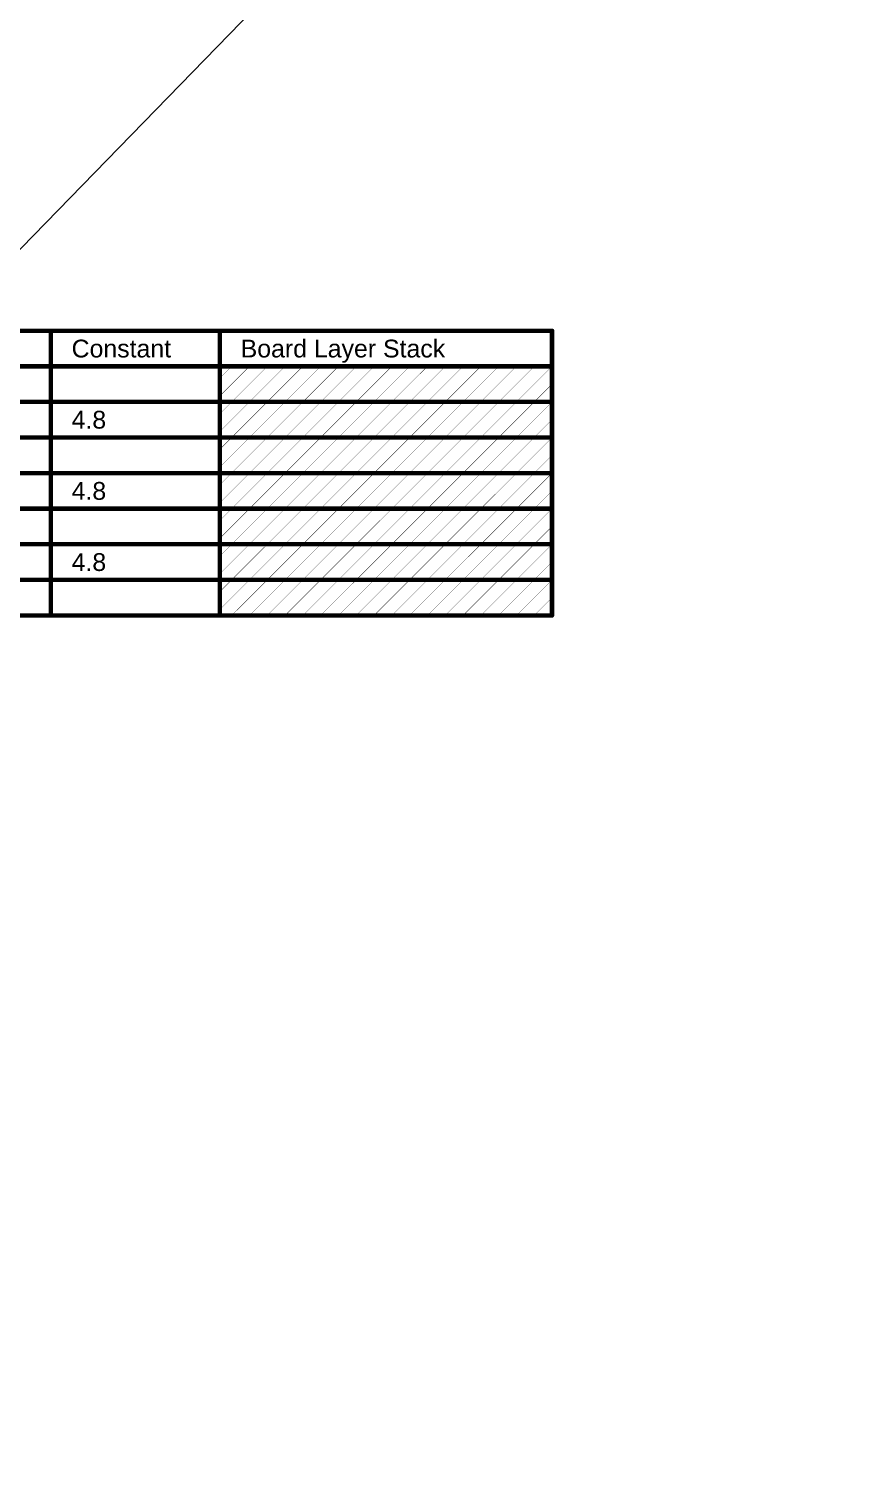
# Model space of a CAD drawing. Header units: inches. Extents: x -3 to 195, y 0 to 199.
# Drawn here: x 6.915 to 9.66, y 0.933 to 5.803 of the extents above; entities that cross this region are included whole.
import ezdxf

# ---------------------------------------------------------------- set-up
doc = ezdxf.new("R2010")
doc.units = ezdxf.units.IN
doc.header["$MEASUREMENT"] = 0
doc.layers.add('Fabrication', color=76, linetype='Continuous')
doc.layers.add('Top Solder', color=216, linetype='Continuous')
doc.styles.add('Arial', font='', dxfattribs={"height": 0.2})
doc.styles.get('Arial').set_extended_font_data('Arial')

# ---------------------------------------------------------------- blocks, each defined once
blk = doc.blocks.new('P____DI_3333_8_81')
at = {"layer": 'Top Solder'}
blk.add_line((0.004, 0.0488), (-197.8284, 192.6649), dxfattribs=at)

msp = doc.modelspace()

# ---------------------------------------------------------------- linework, layer by layer
at = {"layer": 'Fabrication'}
for points in [[(4.4401, 4.785, 0.015, 0.015, 0), (8.679, 4.785, 0.015, 0.015, 0)], [(6.9894, 3.825, 0.015, 0.015, 0), (6.9894, 4.785, 0.015, 0.015, 0)], [(7.5593, 3.825, 0.015, 0.015, 0), (7.5593, 4.785, 0.015, 0.015, 0)], [(8.679, 3.825, 0.015, 0.015, 0), (8.679, 4.785, 0.015, 0.015, 0)], [(4.4401, 4.665, 0.015, 0.015, 0), (8.679, 4.665, 0.015, 0.015, 0)], [(7.5593, 4.6253, 0.001, 0.001, 0), (7.599, 4.665, 0.001, 0.001, 0)], [(7.5593, 4.5653, 0.001, 0.001, 0), (7.659, 4.665, 0.001, 0.001, 0)], [(7.599, 4.545, 0.001, 0.001, 0), (7.719, 4.665, 0.001, 0.001, 0)], [(7.659, 4.545, 0.001, 0.001, 0), (7.779, 4.665, 0.001, 0.001, 0)], [(7.719, 4.545, 0.001, 0.001, 0), (7.839, 4.665, 0.001, 0.001, 0)], [(7.779, 4.545, 0.001, 0.001, 0), (7.899, 4.665, 0.001, 0.001, 0)], [(7.839, 4.545, 0.001, 0.001, 0), (7.959, 4.665, 0.001, 0.001, 0)], [(7.899, 4.545, 0.001, 0.001, 0), (8.019, 4.665, 0.001, 0.001, 0)], [(7.959, 4.545, 0.001, 0.001, 0), (8.079, 4.665, 0.001, 0.001, 0)], [(8.019, 4.545, 0.001, 0.001, 0), (8.139, 4.665, 0.001, 0.001, 0)], [(8.079, 4.545, 0.001, 0.001, 0), (8.199, 4.665, 0.001, 0.001, 0)], [(8.139, 4.545, 0.001, 0.001, 0), (8.259, 4.665, 0.001, 0.001, 0)], [(8.199, 4.545, 0.001, 0.001, 0), (8.319, 4.665, 0.001, 0.001, 0)], [(8.259, 4.545, 0.001, 0.001, 0), (8.379, 4.665, 0.001, 0.001, 0)], [(8.319, 4.545, 0.001, 0.001, 0), (8.439, 4.665, 0.001, 0.001, 0)], [(8.379, 4.545, 0.001, 0.001, 0), (8.499, 4.665, 0.001, 0.001, 0)], [(8.439, 4.545, 0.001, 0.001, 0), (8.559, 4.665, 0.001, 0.001, 0)], [(8.499, 4.545, 0.001, 0.001, 0), (8.619, 4.665, 0.001, 0.001, 0)], [(8.559, 4.545, 0.001, 0.001, 0), (8.679, 4.665, 0.001, 0.001, 0)], [(8.619, 4.545, 0.001, 0.001, 0), (8.679, 4.605, 0.001, 0.001, 0)], [(6.3396, 4.545, 0.015, 0.015, 0), (6.9894, 4.545, 0.015, 0.015, 0)], [(6.9894, 4.545, 0.015, 0.015, 0), (7.5593, 4.545, 0.015, 0.015, 0)], [(7.5593, 4.545, 0.015, 0.015, 0), (8.679, 4.545, 0.015, 0.015, 0)], [(7.5593, 4.5053, 0.001, 0.001, 0), (7.599, 4.545, 0.001, 0.001, 0)], [(7.5593, 4.4453, 0.001, 0.001, 0), (7.659, 4.545, 0.001, 0.001, 0)], [(7.599, 4.425, 0.001, 0.001, 0), (7.719, 4.545, 0.001, 0.001, 0)], [(7.659, 4.425, 0.001, 0.001, 0), (7.779, 4.545, 0.001, 0.001, 0)], [(7.719, 4.425, 0.001, 0.001, 0), (7.839, 4.545, 0.001, 0.001, 0)], [(7.779, 4.425, 0.001, 0.001, 0), (7.899, 4.545, 0.001, 0.001, 0)], [(7.839, 4.425, 0.001, 0.001, 0), (7.959, 4.545, 0.001, 0.001, 0)], [(7.899, 4.425, 0.001, 0.001, 0), (8.019, 4.545, 0.001, 0.001, 0)], [(7.959, 4.425, 0.001, 0.001, 0), (8.079, 4.545, 0.001, 0.001, 0)], [(8.019, 4.425, 0.001, 0.001, 0), (8.139, 4.545, 0.001, 0.001, 0)], [(8.079, 4.425, 0.001, 0.001, 0), (8.199, 4.545, 0.001, 0.001, 0)], [(8.139, 4.425, 0.001, 0.001, 0), (8.259, 4.545, 0.001, 0.001, 0)], [(8.199, 4.425, 0.001, 0.001, 0), (8.319, 4.545, 0.001, 0.001, 0)], [(8.259, 4.425, 0.001, 0.001, 0), (8.379, 4.545, 0.001, 0.001, 0)], [(8.319, 4.425, 0.001, 0.001, 0), (8.439, 4.545, 0.001, 0.001, 0)], [(8.379, 4.425, 0.001, 0.001, 0), (8.499, 4.545, 0.001, 0.001, 0)], [(8.439, 4.425, 0.001, 0.001, 0), (8.559, 4.545, 0.001, 0.001, 0)], [(8.499, 4.425, 0.001, 0.001, 0), (8.619, 4.545, 0.001, 0.001, 0)], [(8.559, 4.425, 0.001, 0.001, 0), (8.679, 4.545, 0.001, 0.001, 0)], [(8.619, 4.425, 0.001, 0.001, 0), (8.679, 4.485, 0.001, 0.001, 0)], [(6.3396, 4.425, 0.015, 0.015, 0), (6.9894, 4.425, 0.015, 0.015, 0)], [(6.9894, 4.425, 0.015, 0.015, 0), (7.5593, 4.425, 0.015, 0.015, 0)], [(7.5593, 4.425, 0.015, 0.015, 0), (8.679, 4.425, 0.015, 0.015, 0)], [(7.5593, 4.3853, 0.001, 0.001, 0), (7.599, 4.425, 0.001, 0.001, 0)], [(7.5593, 4.3253, 0.001, 0.001, 0), (7.659, 4.425, 0.001, 0.001, 0)], [(7.599, 4.305, 0.001, 0.001, 0), (7.719, 4.425, 0.001, 0.001, 0)], [(7.659, 4.305, 0.001, 0.001, 0), (7.779, 4.425, 0.001, 0.001, 0)], [(7.719, 4.305, 0.001, 0.001, 0), (7.839, 4.425, 0.001, 0.001, 0)], [(7.779, 4.305, 0.001, 0.001, 0), (7.899, 4.425, 0.001, 0.001, 0)], [(7.839, 4.305, 0.001, 0.001, 0), (7.959, 4.425, 0.001, 0.001, 0)], [(7.899, 4.305, 0.001, 0.001, 0), (8.019, 4.425, 0.001, 0.001, 0)], [(7.959, 4.305, 0.001, 0.001, 0), (8.079, 4.425, 0.001, 0.001, 0)], [(8.019, 4.305, 0.001, 0.001, 0), (8.139, 4.425, 0.001, 0.001, 0)], [(8.079, 4.305, 0.001, 0.001, 0), (8.199, 4.425, 0.001, 0.001, 0)], [(8.139, 4.305, 0.001, 0.001, 0), (8.259, 4.425, 0.001, 0.001, 0)], [(8.199, 4.305, 0.001, 0.001, 0), (8.319, 4.425, 0.001, 0.001, 0)], [(8.259, 4.305, 0.001, 0.001, 0), (8.379, 4.425, 0.001, 0.001, 0)], [(8.319, 4.305, 0.001, 0.001, 0), (8.439, 4.425, 0.001, 0.001, 0)], [(8.379, 4.305, 0.001, 0.001, 0), (8.499, 4.425, 0.001, 0.001, 0)], [(8.439, 4.305, 0.001, 0.001, 0), (8.559, 4.425, 0.001, 0.001, 0)], [(8.499, 4.305, 0.001, 0.001, 0), (8.619, 4.425, 0.001, 0.001, 0)], [(8.559, 4.305, 0.001, 0.001, 0), (8.679, 4.425, 0.001, 0.001, 0)], [(8.619, 4.305, 0.001, 0.001, 0), (8.679, 4.365, 0.001, 0.001, 0)], [(6.3396, 4.305, 0.015, 0.015, 0), (6.9894, 4.305, 0.015, 0.015, 0)], [(6.9894, 4.305, 0.015, 0.015, 0), (7.5593, 4.305, 0.015, 0.015, 0)], [(7.5593, 4.305, 0.015, 0.015, 0), (8.679, 4.305, 0.015, 0.015, 0)], [(7.5593, 4.2653, 0.001, 0.001, 0), (7.599, 4.305, 0.001, 0.001, 0)], [(7.5593, 4.2053, 0.001, 0.001, 0), (7.659, 4.305, 0.001, 0.001, 0)], [(7.599, 4.185, 0.001, 0.001, 0), (7.719, 4.305, 0.001, 0.001, 0)], [(7.659, 4.185, 0.001, 0.001, 0), (7.779, 4.305, 0.001, 0.001, 0)], [(7.719, 4.185, 0.001, 0.001, 0), (7.839, 4.305, 0.001, 0.001, 0)], [(7.779, 4.185, 0.001, 0.001, 0), (7.899, 4.305, 0.001, 0.001, 0)], [(7.839, 4.185, 0.001, 0.001, 0), (7.959, 4.305, 0.001, 0.001, 0)], [(7.899, 4.185, 0.001, 0.001, 0), (8.019, 4.305, 0.001, 0.001, 0)], [(7.959, 4.185, 0.001, 0.001, 0), (8.079, 4.305, 0.001, 0.001, 0)], [(8.019, 4.185, 0.001, 0.001, 0), (8.139, 4.305, 0.001, 0.001, 0)], [(8.079, 4.185, 0.001, 0.001, 0), (8.199, 4.305, 0.001, 0.001, 0)], [(8.139, 4.185, 0.001, 0.001, 0), (8.259, 4.305, 0.001, 0.001, 0)], [(8.199, 4.185, 0.001, 0.001, 0), (8.319, 4.305, 0.001, 0.001, 0)], [(8.259, 4.185, 0.001, 0.001, 0), (8.379, 4.305, 0.001, 0.001, 0)], [(8.319, 4.185, 0.001, 0.001, 0), (8.439, 4.305, 0.001, 0.001, 0)], [(8.379, 4.185, 0.001, 0.001, 0), (8.499, 4.305, 0.001, 0.001, 0)], [(8.439, 4.185, 0.001, 0.001, 0), (8.559, 4.305, 0.001, 0.001, 0)], [(8.499, 4.185, 0.001, 0.001, 0), (8.619, 4.305, 0.001, 0.001, 0)], [(8.559, 4.185, 0.001, 0.001, 0), (8.679, 4.305, 0.001, 0.001, 0)], [(8.619, 4.185, 0.001, 0.001, 0), (8.679, 4.245, 0.001, 0.001, 0)], [(6.3396, 4.185, 0.015, 0.015, 0), (6.9894, 4.185, 0.015, 0.015, 0)], [(6.9894, 4.185, 0.015, 0.015, 0), (7.5593, 4.185, 0.015, 0.015, 0)], [(7.5593, 4.185, 0.015, 0.015, 0), (8.679, 4.185, 0.015, 0.015, 0)], [(7.5593, 4.1453, 0.001, 0.001, 0), (7.599, 4.185, 0.001, 0.001, 0)], [(7.5593, 4.0853, 0.001, 0.001, 0), (7.659, 4.185, 0.001, 0.001, 0)], [(7.599, 4.065, 0.001, 0.001, 0), (7.719, 4.185, 0.001, 0.001, 0)], [(7.659, 4.065, 0.001, 0.001, 0), (7.779, 4.185, 0.001, 0.001, 0)], [(7.719, 4.065, 0.001, 0.001, 0), (7.839, 4.185, 0.001, 0.001, 0)], [(7.779, 4.065, 0.001, 0.001, 0), (7.899, 4.185, 0.001, 0.001, 0)], [(7.839, 4.065, 0.001, 0.001, 0), (7.959, 4.185, 0.001, 0.001, 0)], [(7.899, 4.065, 0.001, 0.001, 0), (8.019, 4.185, 0.001, 0.001, 0)], [(7.959, 4.065, 0.001, 0.001, 0), (8.079, 4.185, 0.001, 0.001, 0)], [(8.019, 4.065, 0.001, 0.001, 0), (8.139, 4.185, 0.001, 0.001, 0)], [(8.079, 4.065, 0.001, 0.001, 0), (8.199, 4.185, 0.001, 0.001, 0)], [(8.139, 4.065, 0.001, 0.001, 0), (8.259, 4.185, 0.001, 0.001, 0)], [(8.199, 4.065, 0.001, 0.001, 0), (8.319, 4.185, 0.001, 0.001, 0)], [(8.259, 4.065, 0.001, 0.001, 0), (8.379, 4.185, 0.001, 0.001, 0)], [(8.319, 4.065, 0.001, 0.001, 0), (8.439, 4.185, 0.001, 0.001, 0)], [(8.379, 4.065, 0.001, 0.001, 0), (8.499, 4.185, 0.001, 0.001, 0)], [(8.439, 4.065, 0.001, 0.001, 0), (8.559, 4.185, 0.001, 0.001, 0)], [(8.499, 4.065, 0.001, 0.001, 0), (8.619, 4.185, 0.001, 0.001, 0)], [(8.559, 4.065, 0.001, 0.001, 0), (8.679, 4.185, 0.001, 0.001, 0)], [(8.619, 4.065, 0.001, 0.001, 0), (8.679, 4.125, 0.001, 0.001, 0)], [(6.3396, 4.065, 0.015, 0.015, 0), (6.9894, 4.065, 0.015, 0.015, 0)], [(6.9894, 4.065, 0.015, 0.015, 0), (7.5593, 4.065, 0.015, 0.015, 0)], [(7.5593, 4.065, 0.015, 0.015, 0), (8.679, 4.065, 0.015, 0.015, 0)], [(7.5593, 4.0253, 0.001, 0.001, 0), (7.599, 4.065, 0.001, 0.001, 0)], [(7.5593, 3.9653, 0.001, 0.001, 0), (7.659, 4.065, 0.001, 0.001, 0)], [(7.599, 3.945, 0.001, 0.001, 0), (7.719, 4.065, 0.001, 0.001, 0)], [(7.659, 3.945, 0.001, 0.001, 0), (7.779, 4.065, 0.001, 0.001, 0)], [(7.719, 3.945, 0.001, 0.001, 0), (7.839, 4.065, 0.001, 0.001, 0)], [(7.779, 3.945, 0.001, 0.001, 0), (7.899, 4.065, 0.001, 0.001, 0)], [(7.839, 3.945, 0.001, 0.001, 0), (7.959, 4.065, 0.001, 0.001, 0)], [(7.899, 3.945, 0.001, 0.001, 0), (8.019, 4.065, 0.001, 0.001, 0)], [(7.959, 3.945, 0.001, 0.001, 0), (8.079, 4.065, 0.001, 0.001, 0)], [(8.019, 3.945, 0.001, 0.001, 0), (8.139, 4.065, 0.001, 0.001, 0)], [(8.079, 3.945, 0.001, 0.001, 0), (8.199, 4.065, 0.001, 0.001, 0)], [(8.139, 3.945, 0.001, 0.001, 0), (8.259, 4.065, 0.001, 0.001, 0)], [(8.199, 3.945, 0.001, 0.001, 0), (8.319, 4.065, 0.001, 0.001, 0)], [(8.259, 3.945, 0.001, 0.001, 0), (8.379, 4.065, 0.001, 0.001, 0)], [(8.319, 3.945, 0.001, 0.001, 0), (8.439, 4.065, 0.001, 0.001, 0)], [(8.379, 3.945, 0.001, 0.001, 0), (8.499, 4.065, 0.001, 0.001, 0)], [(8.439, 3.945, 0.001, 0.001, 0), (8.559, 4.065, 0.001, 0.001, 0)], [(8.499, 3.945, 0.001, 0.001, 0), (8.619, 4.065, 0.001, 0.001, 0)], [(8.559, 3.945, 0.001, 0.001, 0), (8.679, 4.065, 0.001, 0.001, 0)], [(8.619, 3.945, 0.001, 0.001, 0), (8.679, 4.005, 0.001, 0.001, 0)], [(6.3396, 3.945, 0.015, 0.015, 0), (6.9894, 3.945, 0.015, 0.015, 0)], [(6.9894, 3.945, 0.015, 0.015, 0), (7.5593, 3.945, 0.015, 0.015, 0)], [(7.5593, 3.945, 0.015, 0.015, 0), (8.679, 3.945, 0.015, 0.015, 0)], [(7.5593, 3.9053, 0.001, 0.001, 0), (7.599, 3.945, 0.001, 0.001, 0)], [(7.5593, 3.8453, 0.001, 0.001, 0), (7.659, 3.945, 0.001, 0.001, 0)], [(7.599, 3.825, 0.001, 0.001, 0), (7.719, 3.945, 0.001, 0.001, 0)], [(7.659, 3.825, 0.001, 0.001, 0), (7.779, 3.945, 0.001, 0.001, 0)], [(7.719, 3.825, 0.001, 0.001, 0), (7.839, 3.945, 0.001, 0.001, 0)], [(7.779, 3.825, 0.001, 0.001, 0), (7.899, 3.945, 0.001, 0.001, 0)], [(7.839, 3.825, 0.001, 0.001, 0), (7.959, 3.945, 0.001, 0.001, 0)], [(7.899, 3.825, 0.001, 0.001, 0), (8.019, 3.945, 0.001, 0.001, 0)], [(7.959, 3.825, 0.001, 0.001, 0), (8.079, 3.945, 0.001, 0.001, 0)], [(8.019, 3.825, 0.001, 0.001, 0), (8.139, 3.945, 0.001, 0.001, 0)], [(8.079, 3.825, 0.001, 0.001, 0), (8.199, 3.945, 0.001, 0.001, 0)], [(8.139, 3.825, 0.001, 0.001, 0), (8.259, 3.945, 0.001, 0.001, 0)], [(8.199, 3.825, 0.001, 0.001, 0), (8.319, 3.945, 0.001, 0.001, 0)], [(8.259, 3.825, 0.001, 0.001, 0), (8.379, 3.945, 0.001, 0.001, 0)], [(8.319, 3.825, 0.001, 0.001, 0), (8.439, 3.945, 0.001, 0.001, 0)], [(8.379, 3.825, 0.001, 0.001, 0), (8.499, 3.945, 0.001, 0.001, 0)], [(8.439, 3.825, 0.001, 0.001, 0), (8.559, 3.945, 0.001, 0.001, 0)], [(8.499, 3.825, 0.001, 0.001, 0), (8.619, 3.945, 0.001, 0.001, 0)], [(8.559, 3.825, 0.001, 0.001, 0), (8.679, 3.945, 0.001, 0.001, 0)], [(8.619, 3.825, 0.001, 0.001, 0), (8.679, 3.885, 0.001, 0.001, 0)], [(6.3396, 3.825, 0.015, 0.015, 0), (6.9894, 3.825, 0.015, 0.015, 0)], [(6.9894, 3.825, 0.015, 0.015, 0), (7.5593, 3.825, 0.015, 0.015, 0)], [(7.5593, 3.825, 0.015, 0.015, 0), (8.679, 3.825, 0.015, 0.015, 0)]]:
    msp.add_lwpolyline(points, format="xyseb", dxfattribs=at)
for points in [[(6.9857, 4.785, 0.0075, 0.0075, 1), (6.9932, 4.785, 0.0075, 0.0075, 1)], [(7.5556, 4.785, 0.0075, 0.0075, 1), (7.5631, 4.785, 0.0075, 0.0075, 1)], [(8.6752, 4.785, 0.0075, 0.0075, 1), (8.6827, 4.785, 0.0075, 0.0075, 1)], [(8.6752, 4.785, 0.0075, 0.0075, 1), (8.6827, 4.785, 0.0075, 0.0075, 1)], [(7.5987, 4.665, 0.0005, 0.0005, 1), (7.5992, 4.665, 0.0005, 0.0005, 1)], [(7.6587, 4.665, 0.0005, 0.0005, 1), (7.6592, 4.665, 0.0005, 0.0005, 1)], [(7.7187, 4.665, 0.0005, 0.0005, 1), (7.7192, 4.665, 0.0005, 0.0005, 1)], [(7.7787, 4.665, 0.0005, 0.0005, 1), (7.7792, 4.665, 0.0005, 0.0005, 1)], [(7.8387, 4.665, 0.0005, 0.0005, 1), (7.8392, 4.665, 0.0005, 0.0005, 1)], [(7.8987, 4.665, 0.0005, 0.0005, 1), (7.8992, 4.665, 0.0005, 0.0005, 1)], [(7.9587, 4.665, 0.0005, 0.0005, 1), (7.9592, 4.665, 0.0005, 0.0005, 1)], [(8.0187, 4.665, 0.0005, 0.0005, 1), (8.0192, 4.665, 0.0005, 0.0005, 1)], [(8.0787, 4.665, 0.0005, 0.0005, 1), (8.0792, 4.665, 0.0005, 0.0005, 1)], [(8.1387, 4.665, 0.0005, 0.0005, 1), (8.1392, 4.665, 0.0005, 0.0005, 1)], [(8.1987, 4.665, 0.0005, 0.0005, 1), (8.1992, 4.665, 0.0005, 0.0005, 1)], [(8.2587, 4.665, 0.0005, 0.0005, 1), (8.2592, 4.665, 0.0005, 0.0005, 1)], [(8.3187, 4.665, 0.0005, 0.0005, 1), (8.3192, 4.665, 0.0005, 0.0005, 1)], [(8.3787, 4.665, 0.0005, 0.0005, 1), (8.3792, 4.665, 0.0005, 0.0005, 1)], [(8.4387, 4.665, 0.0005, 0.0005, 1), (8.4392, 4.665, 0.0005, 0.0005, 1)], [(8.4987, 4.665, 0.0005, 0.0005, 1), (8.4992, 4.665, 0.0005, 0.0005, 1)], [(8.5587, 4.665, 0.0005, 0.0005, 1), (8.5592, 4.665, 0.0005, 0.0005, 1)], [(8.6187, 4.665, 0.0005, 0.0005, 1), (8.6192, 4.665, 0.0005, 0.0005, 1)], [(8.6752, 4.665, 0.0075, 0.0075, 1), (8.6827, 4.665, 0.0075, 0.0075, 1)], [(8.6787, 4.665, 0.0005, 0.0005, 1), (8.6792, 4.665, 0.0005, 0.0005, 1)], [(7.5591, 4.6253, 0.0005, 0.0005, 1), (7.5596, 4.6253, 0.0005, 0.0005, 1)], [(8.6787, 4.605, 0.0005, 0.0005, 1), (8.6792, 4.605, 0.0005, 0.0005, 1)], [(6.9857, 4.545, 0.0075, 0.0075, 1), (6.9932, 4.545, 0.0075, 0.0075, 1)], [(6.9857, 4.545, 0.0075, 0.0075, 1), (6.9932, 4.545, 0.0075, 0.0075, 1)], [(7.5556, 4.545, 0.0075, 0.0075, 1), (7.5631, 4.545, 0.0075, 0.0075, 1)], [(7.5556, 4.545, 0.0075, 0.0075, 1), (7.5631, 4.545, 0.0075, 0.0075, 1)], [(7.5591, 4.5653, 0.0005, 0.0005, 1), (7.5596, 4.5653, 0.0005, 0.0005, 1)], [(7.5987, 4.545, 0.0005, 0.0005, 1), (7.5992, 4.545, 0.0005, 0.0005, 1)], [(7.5987, 4.545, 0.0005, 0.0005, 1), (7.5992, 4.545, 0.0005, 0.0005, 1)], [(7.6587, 4.545, 0.0005, 0.0005, 1), (7.6592, 4.545, 0.0005, 0.0005, 1)], [(7.6587, 4.545, 0.0005, 0.0005, 1), (7.6592, 4.545, 0.0005, 0.0005, 1)], [(7.7187, 4.545, 0.0005, 0.0005, 1), (7.7192, 4.545, 0.0005, 0.0005, 1)], [(7.7187, 4.545, 0.0005, 0.0005, 1), (7.7192, 4.545, 0.0005, 0.0005, 1)], [(7.7787, 4.545, 0.0005, 0.0005, 1), (7.7792, 4.545, 0.0005, 0.0005, 1)], [(7.7787, 4.545, 0.0005, 0.0005, 1), (7.7792, 4.545, 0.0005, 0.0005, 1)], [(7.8387, 4.545, 0.0005, 0.0005, 1), (7.8392, 4.545, 0.0005, 0.0005, 1)], [(7.8387, 4.545, 0.0005, 0.0005, 1), (7.8392, 4.545, 0.0005, 0.0005, 1)], [(7.8987, 4.545, 0.0005, 0.0005, 1), (7.8992, 4.545, 0.0005, 0.0005, 1)], [(7.8987, 4.545, 0.0005, 0.0005, 1), (7.8992, 4.545, 0.0005, 0.0005, 1)], [(7.9587, 4.545, 0.0005, 0.0005, 1), (7.9592, 4.545, 0.0005, 0.0005, 1)], [(7.9587, 4.545, 0.0005, 0.0005, 1), (7.9592, 4.545, 0.0005, 0.0005, 1)], [(8.0187, 4.545, 0.0005, 0.0005, 1), (8.0192, 4.545, 0.0005, 0.0005, 1)], [(8.0187, 4.545, 0.0005, 0.0005, 1), (8.0192, 4.545, 0.0005, 0.0005, 1)], [(8.0787, 4.545, 0.0005, 0.0005, 1), (8.0792, 4.545, 0.0005, 0.0005, 1)], [(8.0787, 4.545, 0.0005, 0.0005, 1), (8.0792, 4.545, 0.0005, 0.0005, 1)], [(8.1387, 4.545, 0.0005, 0.0005, 1), (8.1392, 4.545, 0.0005, 0.0005, 1)], [(8.1387, 4.545, 0.0005, 0.0005, 1), (8.1392, 4.545, 0.0005, 0.0005, 1)], [(8.1987, 4.545, 0.0005, 0.0005, 1), (8.1992, 4.545, 0.0005, 0.0005, 1)], [(8.1987, 4.545, 0.0005, 0.0005, 1), (8.1992, 4.545, 0.0005, 0.0005, 1)], [(8.2587, 4.545, 0.0005, 0.0005, 1), (8.2592, 4.545, 0.0005, 0.0005, 1)], [(8.2587, 4.545, 0.0005, 0.0005, 1), (8.2592, 4.545, 0.0005, 0.0005, 1)], [(8.3187, 4.545, 0.0005, 0.0005, 1), (8.3192, 4.545, 0.0005, 0.0005, 1)], [(8.3187, 4.545, 0.0005, 0.0005, 1), (8.3192, 4.545, 0.0005, 0.0005, 1)], [(8.3787, 4.545, 0.0005, 0.0005, 1), (8.3792, 4.545, 0.0005, 0.0005, 1)], [(8.3787, 4.545, 0.0005, 0.0005, 1), (8.3792, 4.545, 0.0005, 0.0005, 1)], [(8.4387, 4.545, 0.0005, 0.0005, 1), (8.4392, 4.545, 0.0005, 0.0005, 1)], [(8.4387, 4.545, 0.0005, 0.0005, 1), (8.4392, 4.545, 0.0005, 0.0005, 1)], [(8.4987, 4.545, 0.0005, 0.0005, 1), (8.4992, 4.545, 0.0005, 0.0005, 1)], [(8.4987, 4.545, 0.0005, 0.0005, 1), (8.4992, 4.545, 0.0005, 0.0005, 1)], [(8.5587, 4.545, 0.0005, 0.0005, 1), (8.5592, 4.545, 0.0005, 0.0005, 1)], [(8.5587, 4.545, 0.0005, 0.0005, 1), (8.5592, 4.545, 0.0005, 0.0005, 1)], [(8.6187, 4.545, 0.0005, 0.0005, 1), (8.6192, 4.545, 0.0005, 0.0005, 1)], [(8.6187, 4.545, 0.0005, 0.0005, 1), (8.6192, 4.545, 0.0005, 0.0005, 1)], [(8.6752, 4.545, 0.0075, 0.0075, 1), (8.6827, 4.545, 0.0075, 0.0075, 1)], [(8.6787, 4.545, 0.0005, 0.0005, 1), (8.6792, 4.545, 0.0005, 0.0005, 1)], [(7.5591, 4.5053, 0.0005, 0.0005, 1), (7.5596, 4.5053, 0.0005, 0.0005, 1)], [(8.6787, 4.485, 0.0005, 0.0005, 1), (8.6792, 4.485, 0.0005, 0.0005, 1)], [(6.9857, 4.425, 0.0075, 0.0075, 1), (6.9932, 4.425, 0.0075, 0.0075, 1)], [(6.9857, 4.425, 0.0075, 0.0075, 1), (6.9932, 4.425, 0.0075, 0.0075, 1)], [(7.5556, 4.425, 0.0075, 0.0075, 1), (7.5631, 4.425, 0.0075, 0.0075, 1)], [(7.5556, 4.425, 0.0075, 0.0075, 1), (7.5631, 4.425, 0.0075, 0.0075, 1)], [(7.5591, 4.4453, 0.0005, 0.0005, 1), (7.5596, 4.4453, 0.0005, 0.0005, 1)], [(8.6752, 4.425, 0.0075, 0.0075, 1), (8.6827, 4.425, 0.0075, 0.0075, 1)], [(7.5591, 4.3853, 0.0005, 0.0005, 1), (7.5596, 4.3853, 0.0005, 0.0005, 1)], [(7.5987, 4.425, 0.0005, 0.0005, 1), (7.5992, 4.425, 0.0005, 0.0005, 1)], [(7.5987, 4.425, 0.0005, 0.0005, 1), (7.5992, 4.425, 0.0005, 0.0005, 1)], [(7.6587, 4.425, 0.0005, 0.0005, 1), (7.6592, 4.425, 0.0005, 0.0005, 1)], [(7.6587, 4.425, 0.0005, 0.0005, 1), (7.6592, 4.425, 0.0005, 0.0005, 1)], [(7.7187, 4.425, 0.0005, 0.0005, 1), (7.7192, 4.425, 0.0005, 0.0005, 1)], [(7.7187, 4.425, 0.0005, 0.0005, 1), (7.7192, 4.425, 0.0005, 0.0005, 1)], [(7.7787, 4.425, 0.0005, 0.0005, 1), (7.7792, 4.425, 0.0005, 0.0005, 1)], [(7.7787, 4.425, 0.0005, 0.0005, 1), (7.7792, 4.425, 0.0005, 0.0005, 1)], [(7.8387, 4.425, 0.0005, 0.0005, 1), (7.8392, 4.425, 0.0005, 0.0005, 1)], [(7.8387, 4.425, 0.0005, 0.0005, 1), (7.8392, 4.425, 0.0005, 0.0005, 1)], [(7.8987, 4.425, 0.0005, 0.0005, 1), (7.8992, 4.425, 0.0005, 0.0005, 1)], [(7.8987, 4.425, 0.0005, 0.0005, 1), (7.8992, 4.425, 0.0005, 0.0005, 1)], [(7.9587, 4.425, 0.0005, 0.0005, 1), (7.9592, 4.425, 0.0005, 0.0005, 1)], [(7.9587, 4.425, 0.0005, 0.0005, 1), (7.9592, 4.425, 0.0005, 0.0005, 1)], [(8.0187, 4.425, 0.0005, 0.0005, 1), (8.0192, 4.425, 0.0005, 0.0005, 1)], [(8.0187, 4.425, 0.0005, 0.0005, 1), (8.0192, 4.425, 0.0005, 0.0005, 1)], [(8.0787, 4.425, 0.0005, 0.0005, 1), (8.0792, 4.425, 0.0005, 0.0005, 1)], [(8.0787, 4.425, 0.0005, 0.0005, 1), (8.0792, 4.425, 0.0005, 0.0005, 1)], [(8.1387, 4.425, 0.0005, 0.0005, 1), (8.1392, 4.425, 0.0005, 0.0005, 1)], [(8.1387, 4.425, 0.0005, 0.0005, 1), (8.1392, 4.425, 0.0005, 0.0005, 1)], [(8.1987, 4.425, 0.0005, 0.0005, 1), (8.1992, 4.425, 0.0005, 0.0005, 1)], [(8.1987, 4.425, 0.0005, 0.0005, 1), (8.1992, 4.425, 0.0005, 0.0005, 1)], [(8.2587, 4.425, 0.0005, 0.0005, 1), (8.2592, 4.425, 0.0005, 0.0005, 1)], [(8.2587, 4.425, 0.0005, 0.0005, 1), (8.2592, 4.425, 0.0005, 0.0005, 1)], [(8.3187, 4.425, 0.0005, 0.0005, 1), (8.3192, 4.425, 0.0005, 0.0005, 1)], [(8.3187, 4.425, 0.0005, 0.0005, 1), (8.3192, 4.425, 0.0005, 0.0005, 1)], [(8.3787, 4.425, 0.0005, 0.0005, 1), (8.3792, 4.425, 0.0005, 0.0005, 1)], [(8.3787, 4.425, 0.0005, 0.0005, 1), (8.3792, 4.425, 0.0005, 0.0005, 1)], [(8.4387, 4.425, 0.0005, 0.0005, 1), (8.4392, 4.425, 0.0005, 0.0005, 1)], [(8.4387, 4.425, 0.0005, 0.0005, 1), (8.4392, 4.425, 0.0005, 0.0005, 1)], [(8.4987, 4.425, 0.0005, 0.0005, 1), (8.4992, 4.425, 0.0005, 0.0005, 1)], [(8.4987, 4.425, 0.0005, 0.0005, 1), (8.4992, 4.425, 0.0005, 0.0005, 1)], [(8.5587, 4.425, 0.0005, 0.0005, 1), (8.5592, 4.425, 0.0005, 0.0005, 1)], [(8.5587, 4.425, 0.0005, 0.0005, 1), (8.5592, 4.425, 0.0005, 0.0005, 1)], [(8.6187, 4.425, 0.0005, 0.0005, 1), (8.6192, 4.425, 0.0005, 0.0005, 1)], [(8.6187, 4.425, 0.0005, 0.0005, 1), (8.6192, 4.425, 0.0005, 0.0005, 1)], [(8.6787, 4.425, 0.0005, 0.0005, 1), (8.6792, 4.425, 0.0005, 0.0005, 1)], [(8.6787, 4.365, 0.0005, 0.0005, 1), (8.6792, 4.365, 0.0005, 0.0005, 1)], [(6.9857, 4.305, 0.0075, 0.0075, 1), (6.9932, 4.305, 0.0075, 0.0075, 1)], [(6.9857, 4.305, 0.0075, 0.0075, 1), (6.9932, 4.305, 0.0075, 0.0075, 1)], [(7.5556, 4.305, 0.0075, 0.0075, 1), (7.5631, 4.305, 0.0075, 0.0075, 1)], [(7.5556, 4.305, 0.0075, 0.0075, 1), (7.5631, 4.305, 0.0075, 0.0075, 1)], [(7.5591, 4.3253, 0.0005, 0.0005, 1), (7.5596, 4.3253, 0.0005, 0.0005, 1)], [(7.5987, 4.305, 0.0005, 0.0005, 1), (7.5992, 4.305, 0.0005, 0.0005, 1)], [(7.5987, 4.305, 0.0005, 0.0005, 1), (7.5992, 4.305, 0.0005, 0.0005, 1)], [(7.6587, 4.305, 0.0005, 0.0005, 1), (7.6592, 4.305, 0.0005, 0.0005, 1)], [(7.6587, 4.305, 0.0005, 0.0005, 1), (7.6592, 4.305, 0.0005, 0.0005, 1)], [(7.7187, 4.305, 0.0005, 0.0005, 1), (7.7192, 4.305, 0.0005, 0.0005, 1)], [(7.7187, 4.305, 0.0005, 0.0005, 1), (7.7192, 4.305, 0.0005, 0.0005, 1)], [(7.7787, 4.305, 0.0005, 0.0005, 1), (7.7792, 4.305, 0.0005, 0.0005, 1)], [(7.7787, 4.305, 0.0005, 0.0005, 1), (7.7792, 4.305, 0.0005, 0.0005, 1)], [(7.8387, 4.305, 0.0005, 0.0005, 1), (7.8392, 4.305, 0.0005, 0.0005, 1)], [(7.8387, 4.305, 0.0005, 0.0005, 1), (7.8392, 4.305, 0.0005, 0.0005, 1)], [(7.8987, 4.305, 0.0005, 0.0005, 1), (7.8992, 4.305, 0.0005, 0.0005, 1)], [(7.8987, 4.305, 0.0005, 0.0005, 1), (7.8992, 4.305, 0.0005, 0.0005, 1)], [(7.9587, 4.305, 0.0005, 0.0005, 1), (7.9592, 4.305, 0.0005, 0.0005, 1)], [(7.9587, 4.305, 0.0005, 0.0005, 1), (7.9592, 4.305, 0.0005, 0.0005, 1)], [(8.0187, 4.305, 0.0005, 0.0005, 1), (8.0192, 4.305, 0.0005, 0.0005, 1)], [(8.0187, 4.305, 0.0005, 0.0005, 1), (8.0192, 4.305, 0.0005, 0.0005, 1)], [(8.0787, 4.305, 0.0005, 0.0005, 1), (8.0792, 4.305, 0.0005, 0.0005, 1)], [(8.0787, 4.305, 0.0005, 0.0005, 1), (8.0792, 4.305, 0.0005, 0.0005, 1)], [(8.1387, 4.305, 0.0005, 0.0005, 1), (8.1392, 4.305, 0.0005, 0.0005, 1)], [(8.1387, 4.305, 0.0005, 0.0005, 1), (8.1392, 4.305, 0.0005, 0.0005, 1)], [(8.1987, 4.305, 0.0005, 0.0005, 1), (8.1992, 4.305, 0.0005, 0.0005, 1)], [(8.1987, 4.305, 0.0005, 0.0005, 1), (8.1992, 4.305, 0.0005, 0.0005, 1)], [(8.2587, 4.305, 0.0005, 0.0005, 1), (8.2592, 4.305, 0.0005, 0.0005, 1)], [(8.2587, 4.305, 0.0005, 0.0005, 1), (8.2592, 4.305, 0.0005, 0.0005, 1)], [(8.3187, 4.305, 0.0005, 0.0005, 1), (8.3192, 4.305, 0.0005, 0.0005, 1)], [(8.3187, 4.305, 0.0005, 0.0005, 1), (8.3192, 4.305, 0.0005, 0.0005, 1)], [(8.3787, 4.305, 0.0005, 0.0005, 1), (8.3792, 4.305, 0.0005, 0.0005, 1)], [(8.3787, 4.305, 0.0005, 0.0005, 1), (8.3792, 4.305, 0.0005, 0.0005, 1)], [(8.4387, 4.305, 0.0005, 0.0005, 1), (8.4392, 4.305, 0.0005, 0.0005, 1)], [(8.4387, 4.305, 0.0005, 0.0005, 1), (8.4392, 4.305, 0.0005, 0.0005, 1)], [(8.4987, 4.305, 0.0005, 0.0005, 1), (8.4992, 4.305, 0.0005, 0.0005, 1)], [(8.4987, 4.305, 0.0005, 0.0005, 1), (8.4992, 4.305, 0.0005, 0.0005, 1)], [(8.5587, 4.305, 0.0005, 0.0005, 1), (8.5592, 4.305, 0.0005, 0.0005, 1)], [(8.5587, 4.305, 0.0005, 0.0005, 1), (8.5592, 4.305, 0.0005, 0.0005, 1)], [(8.6187, 4.305, 0.0005, 0.0005, 1), (8.6192, 4.305, 0.0005, 0.0005, 1)], [(8.6187, 4.305, 0.0005, 0.0005, 1), (8.6192, 4.305, 0.0005, 0.0005, 1)], [(8.6752, 4.305, 0.0075, 0.0075, 1), (8.6827, 4.305, 0.0075, 0.0075, 1)], [(8.6787, 4.305, 0.0005, 0.0005, 1), (8.6792, 4.305, 0.0005, 0.0005, 1)], [(7.5591, 4.2653, 0.0005, 0.0005, 1), (7.5596, 4.2653, 0.0005, 0.0005, 1)], [(8.6787, 4.245, 0.0005, 0.0005, 1), (8.6792, 4.245, 0.0005, 0.0005, 1)], [(6.9857, 4.185, 0.0075, 0.0075, 1), (6.9932, 4.185, 0.0075, 0.0075, 1)], [(6.9857, 4.185, 0.0075, 0.0075, 1), (6.9932, 4.185, 0.0075, 0.0075, 1)], [(7.5556, 4.185, 0.0075, 0.0075, 1), (7.5631, 4.185, 0.0075, 0.0075, 1)], [(7.5556, 4.185, 0.0075, 0.0075, 1), (7.5631, 4.185, 0.0075, 0.0075, 1)], [(7.5591, 4.2053, 0.0005, 0.0005, 1), (7.5596, 4.2053, 0.0005, 0.0005, 1)], [(8.6752, 4.185, 0.0075, 0.0075, 1), (8.6827, 4.185, 0.0075, 0.0075, 1)], [(7.5591, 4.1453, 0.0005, 0.0005, 1), (7.5596, 4.1453, 0.0005, 0.0005, 1)], [(7.5987, 4.185, 0.0005, 0.0005, 1), (7.5992, 4.185, 0.0005, 0.0005, 1)], [(7.5987, 4.185, 0.0005, 0.0005, 1), (7.5992, 4.185, 0.0005, 0.0005, 1)], [(7.6587, 4.185, 0.0005, 0.0005, 1), (7.6592, 4.185, 0.0005, 0.0005, 1)], [(7.6587, 4.185, 0.0005, 0.0005, 1), (7.6592, 4.185, 0.0005, 0.0005, 1)], [(7.7187, 4.185, 0.0005, 0.0005, 1), (7.7192, 4.185, 0.0005, 0.0005, 1)], [(7.7187, 4.185, 0.0005, 0.0005, 1), (7.7192, 4.185, 0.0005, 0.0005, 1)], [(7.7787, 4.185, 0.0005, 0.0005, 1), (7.7792, 4.185, 0.0005, 0.0005, 1)], [(7.7787, 4.185, 0.0005, 0.0005, 1), (7.7792, 4.185, 0.0005, 0.0005, 1)], [(7.8387, 4.185, 0.0005, 0.0005, 1), (7.8392, 4.185, 0.0005, 0.0005, 1)], [(7.8387, 4.185, 0.0005, 0.0005, 1), (7.8392, 4.185, 0.0005, 0.0005, 1)], [(7.8987, 4.185, 0.0005, 0.0005, 1), (7.8992, 4.185, 0.0005, 0.0005, 1)], [(7.8987, 4.185, 0.0005, 0.0005, 1), (7.8992, 4.185, 0.0005, 0.0005, 1)], [(7.9587, 4.185, 0.0005, 0.0005, 1), (7.9592, 4.185, 0.0005, 0.0005, 1)], [(7.9587, 4.185, 0.0005, 0.0005, 1), (7.9592, 4.185, 0.0005, 0.0005, 1)], [(8.0187, 4.185, 0.0005, 0.0005, 1), (8.0192, 4.185, 0.0005, 0.0005, 1)], [(8.0187, 4.185, 0.0005, 0.0005, 1), (8.0192, 4.185, 0.0005, 0.0005, 1)], [(8.0787, 4.185, 0.0005, 0.0005, 1), (8.0792, 4.185, 0.0005, 0.0005, 1)], [(8.0787, 4.185, 0.0005, 0.0005, 1), (8.0792, 4.185, 0.0005, 0.0005, 1)], [(8.1387, 4.185, 0.0005, 0.0005, 1), (8.1392, 4.185, 0.0005, 0.0005, 1)], [(8.1387, 4.185, 0.0005, 0.0005, 1), (8.1392, 4.185, 0.0005, 0.0005, 1)], [(8.1987, 4.185, 0.0005, 0.0005, 1), (8.1992, 4.185, 0.0005, 0.0005, 1)], [(8.1987, 4.185, 0.0005, 0.0005, 1), (8.1992, 4.185, 0.0005, 0.0005, 1)], [(8.2587, 4.185, 0.0005, 0.0005, 1), (8.2592, 4.185, 0.0005, 0.0005, 1)], [(8.2587, 4.185, 0.0005, 0.0005, 1), (8.2592, 4.185, 0.0005, 0.0005, 1)], [(8.3187, 4.185, 0.0005, 0.0005, 1), (8.3192, 4.185, 0.0005, 0.0005, 1)], [(8.3187, 4.185, 0.0005, 0.0005, 1), (8.3192, 4.185, 0.0005, 0.0005, 1)], [(8.3787, 4.185, 0.0005, 0.0005, 1), (8.3792, 4.185, 0.0005, 0.0005, 1)], [(8.3787, 4.185, 0.0005, 0.0005, 1), (8.3792, 4.185, 0.0005, 0.0005, 1)], [(8.4387, 4.185, 0.0005, 0.0005, 1), (8.4392, 4.185, 0.0005, 0.0005, 1)], [(8.4387, 4.185, 0.0005, 0.0005, 1), (8.4392, 4.185, 0.0005, 0.0005, 1)], [(8.4987, 4.185, 0.0005, 0.0005, 1), (8.4992, 4.185, 0.0005, 0.0005, 1)], [(8.4987, 4.185, 0.0005, 0.0005, 1), (8.4992, 4.185, 0.0005, 0.0005, 1)], [(8.5587, 4.185, 0.0005, 0.0005, 1), (8.5592, 4.185, 0.0005, 0.0005, 1)], [(8.5587, 4.185, 0.0005, 0.0005, 1), (8.5592, 4.185, 0.0005, 0.0005, 1)], [(8.6187, 4.185, 0.0005, 0.0005, 1), (8.6192, 4.185, 0.0005, 0.0005, 1)], [(8.6187, 4.185, 0.0005, 0.0005, 1), (8.6192, 4.185, 0.0005, 0.0005, 1)], [(8.6787, 4.185, 0.0005, 0.0005, 1), (8.6792, 4.185, 0.0005, 0.0005, 1)], [(8.6787, 4.125, 0.0005, 0.0005, 1), (8.6792, 4.125, 0.0005, 0.0005, 1)], [(6.9857, 4.065, 0.0075, 0.0075, 1), (6.9932, 4.065, 0.0075, 0.0075, 1)], [(6.9857, 4.065, 0.0075, 0.0075, 1), (6.9932, 4.065, 0.0075, 0.0075, 1)], [(7.5556, 4.065, 0.0075, 0.0075, 1), (7.5631, 4.065, 0.0075, 0.0075, 1)], [(7.5556, 4.065, 0.0075, 0.0075, 1), (7.5631, 4.065, 0.0075, 0.0075, 1)], [(7.5591, 4.0853, 0.0005, 0.0005, 1), (7.5596, 4.0853, 0.0005, 0.0005, 1)], [(7.5987, 4.065, 0.0005, 0.0005, 1), (7.5992, 4.065, 0.0005, 0.0005, 1)], [(7.5987, 4.065, 0.0005, 0.0005, 1), (7.5992, 4.065, 0.0005, 0.0005, 1)], [(7.6587, 4.065, 0.0005, 0.0005, 1), (7.6592, 4.065, 0.0005, 0.0005, 1)], [(7.6587, 4.065, 0.0005, 0.0005, 1), (7.6592, 4.065, 0.0005, 0.0005, 1)], [(7.7187, 4.065, 0.0005, 0.0005, 1), (7.7192, 4.065, 0.0005, 0.0005, 1)], [(7.7187, 4.065, 0.0005, 0.0005, 1), (7.7192, 4.065, 0.0005, 0.0005, 1)], [(7.7787, 4.065, 0.0005, 0.0005, 1), (7.7792, 4.065, 0.0005, 0.0005, 1)], [(7.7787, 4.065, 0.0005, 0.0005, 1), (7.7792, 4.065, 0.0005, 0.0005, 1)], [(7.8387, 4.065, 0.0005, 0.0005, 1), (7.8392, 4.065, 0.0005, 0.0005, 1)], [(7.8387, 4.065, 0.0005, 0.0005, 1), (7.8392, 4.065, 0.0005, 0.0005, 1)], [(7.8987, 4.065, 0.0005, 0.0005, 1), (7.8992, 4.065, 0.0005, 0.0005, 1)], [(7.8987, 4.065, 0.0005, 0.0005, 1), (7.8992, 4.065, 0.0005, 0.0005, 1)], [(7.9587, 4.065, 0.0005, 0.0005, 1), (7.9592, 4.065, 0.0005, 0.0005, 1)], [(7.9587, 4.065, 0.0005, 0.0005, 1), (7.9592, 4.065, 0.0005, 0.0005, 1)], [(8.0187, 4.065, 0.0005, 0.0005, 1), (8.0192, 4.065, 0.0005, 0.0005, 1)], [(8.0187, 4.065, 0.0005, 0.0005, 1), (8.0192, 4.065, 0.0005, 0.0005, 1)], [(8.0787, 4.065, 0.0005, 0.0005, 1), (8.0792, 4.065, 0.0005, 0.0005, 1)], [(8.0787, 4.065, 0.0005, 0.0005, 1), (8.0792, 4.065, 0.0005, 0.0005, 1)], [(8.1387, 4.065, 0.0005, 0.0005, 1), (8.1392, 4.065, 0.0005, 0.0005, 1)], [(8.1387, 4.065, 0.0005, 0.0005, 1), (8.1392, 4.065, 0.0005, 0.0005, 1)], [(8.1987, 4.065, 0.0005, 0.0005, 1), (8.1992, 4.065, 0.0005, 0.0005, 1)], [(8.1987, 4.065, 0.0005, 0.0005, 1), (8.1992, 4.065, 0.0005, 0.0005, 1)], [(8.2587, 4.065, 0.0005, 0.0005, 1), (8.2592, 4.065, 0.0005, 0.0005, 1)], [(8.2587, 4.065, 0.0005, 0.0005, 1), (8.2592, 4.065, 0.0005, 0.0005, 1)], [(8.3187, 4.065, 0.0005, 0.0005, 1), (8.3192, 4.065, 0.0005, 0.0005, 1)], [(8.3187, 4.065, 0.0005, 0.0005, 1), (8.3192, 4.065, 0.0005, 0.0005, 1)], [(8.3787, 4.065, 0.0005, 0.0005, 1), (8.3792, 4.065, 0.0005, 0.0005, 1)], [(8.3787, 4.065, 0.0005, 0.0005, 1), (8.3792, 4.065, 0.0005, 0.0005, 1)], [(8.4387, 4.065, 0.0005, 0.0005, 1), (8.4392, 4.065, 0.0005, 0.0005, 1)], [(8.4387, 4.065, 0.0005, 0.0005, 1), (8.4392, 4.065, 0.0005, 0.0005, 1)], [(8.4987, 4.065, 0.0005, 0.0005, 1), (8.4992, 4.065, 0.0005, 0.0005, 1)], [(8.4987, 4.065, 0.0005, 0.0005, 1), (8.4992, 4.065, 0.0005, 0.0005, 1)], [(8.5587, 4.065, 0.0005, 0.0005, 1), (8.5592, 4.065, 0.0005, 0.0005, 1)], [(8.5587, 4.065, 0.0005, 0.0005, 1), (8.5592, 4.065, 0.0005, 0.0005, 1)], [(8.6187, 4.065, 0.0005, 0.0005, 1), (8.6192, 4.065, 0.0005, 0.0005, 1)], [(8.6187, 4.065, 0.0005, 0.0005, 1), (8.6192, 4.065, 0.0005, 0.0005, 1)], [(8.6752, 4.065, 0.0075, 0.0075, 1), (8.6827, 4.065, 0.0075, 0.0075, 1)], [(8.6787, 4.065, 0.0005, 0.0005, 1), (8.6792, 4.065, 0.0005, 0.0005, 1)], [(7.5591, 4.0253, 0.0005, 0.0005, 1), (7.5596, 4.0253, 0.0005, 0.0005, 1)], [(8.6787, 4.005, 0.0005, 0.0005, 1), (8.6792, 4.005, 0.0005, 0.0005, 1)], [(6.9857, 3.945, 0.0075, 0.0075, 1), (6.9932, 3.945, 0.0075, 0.0075, 1)], [(6.9857, 3.945, 0.0075, 0.0075, 1), (6.9932, 3.945, 0.0075, 0.0075, 1)], [(7.5556, 3.945, 0.0075, 0.0075, 1), (7.5631, 3.945, 0.0075, 0.0075, 1)], [(7.5556, 3.945, 0.0075, 0.0075, 1), (7.5631, 3.945, 0.0075, 0.0075, 1)], [(7.5591, 3.9653, 0.0005, 0.0005, 1), (7.5596, 3.9653, 0.0005, 0.0005, 1)], [(7.5987, 3.945, 0.0005, 0.0005, 1), (7.5992, 3.945, 0.0005, 0.0005, 1)], [(7.5987, 3.945, 0.0005, 0.0005, 1), (7.5992, 3.945, 0.0005, 0.0005, 1)], [(7.6587, 3.945, 0.0005, 0.0005, 1), (7.6592, 3.945, 0.0005, 0.0005, 1)], [(7.6587, 3.945, 0.0005, 0.0005, 1), (7.6592, 3.945, 0.0005, 0.0005, 1)], [(7.7187, 3.945, 0.0005, 0.0005, 1), (7.7192, 3.945, 0.0005, 0.0005, 1)], [(7.7187, 3.945, 0.0005, 0.0005, 1), (7.7192, 3.945, 0.0005, 0.0005, 1)], [(7.7787, 3.945, 0.0005, 0.0005, 1), (7.7792, 3.945, 0.0005, 0.0005, 1)], [(7.7787, 3.945, 0.0005, 0.0005, 1), (7.7792, 3.945, 0.0005, 0.0005, 1)], [(7.8387, 3.945, 0.0005, 0.0005, 1), (7.8392, 3.945, 0.0005, 0.0005, 1)], [(7.8387, 3.945, 0.0005, 0.0005, 1), (7.8392, 3.945, 0.0005, 0.0005, 1)], [(7.8987, 3.945, 0.0005, 0.0005, 1), (7.8992, 3.945, 0.0005, 0.0005, 1)], [(7.8987, 3.945, 0.0005, 0.0005, 1), (7.8992, 3.945, 0.0005, 0.0005, 1)], [(7.9587, 3.945, 0.0005, 0.0005, 1), (7.9592, 3.945, 0.0005, 0.0005, 1)], [(7.9587, 3.945, 0.0005, 0.0005, 1), (7.9592, 3.945, 0.0005, 0.0005, 1)], [(8.0187, 3.945, 0.0005, 0.0005, 1), (8.0192, 3.945, 0.0005, 0.0005, 1)], [(8.0187, 3.945, 0.0005, 0.0005, 1), (8.0192, 3.945, 0.0005, 0.0005, 1)], [(8.0787, 3.945, 0.0005, 0.0005, 1), (8.0792, 3.945, 0.0005, 0.0005, 1)], [(8.0787, 3.945, 0.0005, 0.0005, 1), (8.0792, 3.945, 0.0005, 0.0005, 1)], [(8.1387, 3.945, 0.0005, 0.0005, 1), (8.1392, 3.945, 0.0005, 0.0005, 1)], [(8.1387, 3.945, 0.0005, 0.0005, 1), (8.1392, 3.945, 0.0005, 0.0005, 1)], [(8.1987, 3.945, 0.0005, 0.0005, 1), (8.1992, 3.945, 0.0005, 0.0005, 1)], [(8.1987, 3.945, 0.0005, 0.0005, 1), (8.1992, 3.945, 0.0005, 0.0005, 1)], [(8.2587, 3.945, 0.0005, 0.0005, 1), (8.2592, 3.945, 0.0005, 0.0005, 1)], [(8.2587, 3.945, 0.0005, 0.0005, 1), (8.2592, 3.945, 0.0005, 0.0005, 1)], [(8.3187, 3.945, 0.0005, 0.0005, 1), (8.3192, 3.945, 0.0005, 0.0005, 1)], [(8.3187, 3.945, 0.0005, 0.0005, 1), (8.3192, 3.945, 0.0005, 0.0005, 1)], [(8.3787, 3.945, 0.0005, 0.0005, 1), (8.3792, 3.945, 0.0005, 0.0005, 1)], [(8.3787, 3.945, 0.0005, 0.0005, 1), (8.3792, 3.945, 0.0005, 0.0005, 1)], [(8.4387, 3.945, 0.0005, 0.0005, 1), (8.4392, 3.945, 0.0005, 0.0005, 1)], [(8.4387, 3.945, 0.0005, 0.0005, 1), (8.4392, 3.945, 0.0005, 0.0005, 1)], [(8.4987, 3.945, 0.0005, 0.0005, 1), (8.4992, 3.945, 0.0005, 0.0005, 1)], [(8.4987, 3.945, 0.0005, 0.0005, 1), (8.4992, 3.945, 0.0005, 0.0005, 1)], [(8.5587, 3.945, 0.0005, 0.0005, 1), (8.5592, 3.945, 0.0005, 0.0005, 1)], [(8.5587, 3.945, 0.0005, 0.0005, 1), (8.5592, 3.945, 0.0005, 0.0005, 1)], [(8.6187, 3.945, 0.0005, 0.0005, 1), (8.6192, 3.945, 0.0005, 0.0005, 1)], [(8.6187, 3.945, 0.0005, 0.0005, 1), (8.6192, 3.945, 0.0005, 0.0005, 1)], [(8.6752, 3.945, 0.0075, 0.0075, 1), (8.6827, 3.945, 0.0075, 0.0075, 1)], [(8.6787, 3.945, 0.0005, 0.0005, 1), (8.6792, 3.945, 0.0005, 0.0005, 1)], [(7.5591, 3.9053, 0.0005, 0.0005, 1), (7.5596, 3.9053, 0.0005, 0.0005, 1)], [(8.6787, 3.885, 0.0005, 0.0005, 1), (8.6792, 3.885, 0.0005, 0.0005, 1)], [(6.9857, 3.825, 0.0075, 0.0075, 1), (6.9932, 3.825, 0.0075, 0.0075, 1)], [(6.9857, 3.825, 0.0075, 0.0075, 1), (6.9932, 3.825, 0.0075, 0.0075, 1)], [(6.9857, 3.825, 0.0075, 0.0075, 1), (6.9932, 3.825, 0.0075, 0.0075, 1)], [(7.5556, 3.825, 0.0075, 0.0075, 1), (7.5631, 3.825, 0.0075, 0.0075, 1)], [(7.5556, 3.825, 0.0075, 0.0075, 1), (7.5631, 3.825, 0.0075, 0.0075, 1)], [(7.5556, 3.825, 0.0075, 0.0075, 1), (7.5631, 3.825, 0.0075, 0.0075, 1)], [(7.5591, 3.8453, 0.0005, 0.0005, 1), (7.5596, 3.8453, 0.0005, 0.0005, 1)], [(7.5987, 3.825, 0.0005, 0.0005, 1), (7.5992, 3.825, 0.0005, 0.0005, 1)], [(7.6587, 3.825, 0.0005, 0.0005, 1), (7.6592, 3.825, 0.0005, 0.0005, 1)], [(7.7187, 3.825, 0.0005, 0.0005, 1), (7.7192, 3.825, 0.0005, 0.0005, 1)], [(7.7787, 3.825, 0.0005, 0.0005, 1), (7.7792, 3.825, 0.0005, 0.0005, 1)], [(7.8387, 3.825, 0.0005, 0.0005, 1), (7.8392, 3.825, 0.0005, 0.0005, 1)], [(7.8987, 3.825, 0.0005, 0.0005, 1), (7.8992, 3.825, 0.0005, 0.0005, 1)], [(7.9587, 3.825, 0.0005, 0.0005, 1), (7.9592, 3.825, 0.0005, 0.0005, 1)], [(8.0187, 3.825, 0.0005, 0.0005, 1), (8.0192, 3.825, 0.0005, 0.0005, 1)], [(8.0787, 3.825, 0.0005, 0.0005, 1), (8.0792, 3.825, 0.0005, 0.0005, 1)], [(8.1387, 3.825, 0.0005, 0.0005, 1), (8.1392, 3.825, 0.0005, 0.0005, 1)], [(8.1987, 3.825, 0.0005, 0.0005, 1), (8.1992, 3.825, 0.0005, 0.0005, 1)], [(8.2587, 3.825, 0.0005, 0.0005, 1), (8.2592, 3.825, 0.0005, 0.0005, 1)], [(8.3187, 3.825, 0.0005, 0.0005, 1), (8.3192, 3.825, 0.0005, 0.0005, 1)], [(8.3787, 3.825, 0.0005, 0.0005, 1), (8.3792, 3.825, 0.0005, 0.0005, 1)], [(8.4387, 3.825, 0.0005, 0.0005, 1), (8.4392, 3.825, 0.0005, 0.0005, 1)], [(8.4987, 3.825, 0.0005, 0.0005, 1), (8.4992, 3.825, 0.0005, 0.0005, 1)], [(8.5587, 3.825, 0.0005, 0.0005, 1), (8.5592, 3.825, 0.0005, 0.0005, 1)], [(8.6187, 3.825, 0.0005, 0.0005, 1), (8.6192, 3.825, 0.0005, 0.0005, 1)], [(8.6752, 3.825, 0.0075, 0.0075, 1), (8.6827, 3.825, 0.0075, 0.0075, 1)], [(8.6752, 3.825, 0.0075, 0.0075, 1), (8.6827, 3.825, 0.0075, 0.0075, 1)]]:
    msp.add_lwpolyline(points, format="xyseb", close=True, dxfattribs=at)

# ---------------------------------------------------------------- block references
at = {"rotation": 270}
msp.add_blockref('P____DI_3333_8_81', (2.8181, 0.937), dxfattribs=at)

# ---------------------------------------------------------------- texts
at = {"layer": 'Fabrication', "style": 'Arial'}
for s, p in [('Constant', (7.0594, 4.695)), ('Board Layer Stack', (7.6293, 4.695)), ('4.8', (7.0594, 4.455)), ('4.8', (7.0594, 4.215)), ('4.8', (7.0594, 3.975))]:
    msp.add_text(s, height=0.06, dxfattribs=at).set_placement(p)

doc.saveas('drawing.dxf')
